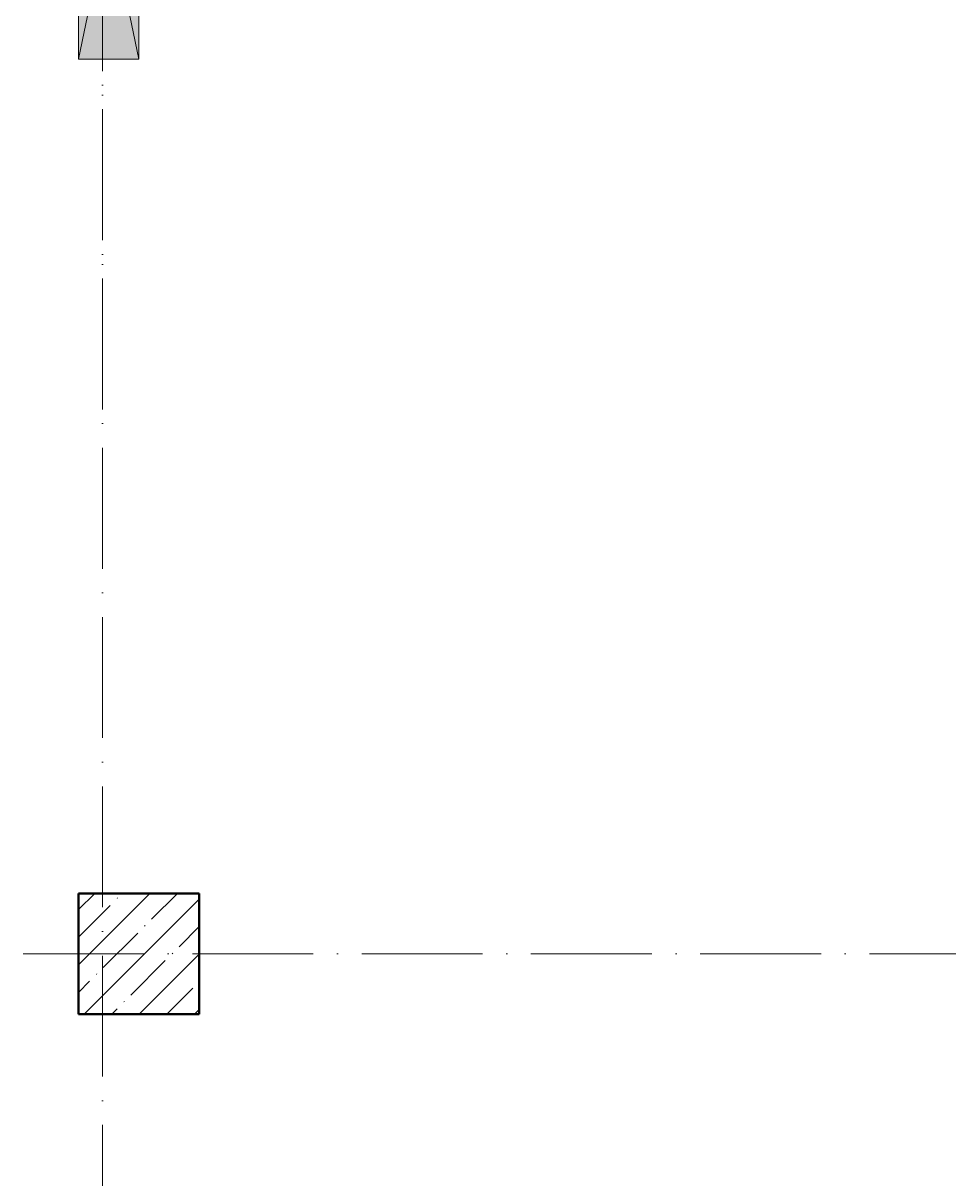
# Model space of a CAD drawing. Header units: millimetres. Extents: x -12989 to 629078, y -109036 to 555275.
# Drawn here: x 606035 to 609863, y 302292 to 307071 of the extents above; entities that cross this region are included whole.
import ezdxf

# ---------------------------------------------------------------- set-up
doc = ezdxf.new("R2010")
doc.units = ezdxf.units.MM
doc.linetypes.add('50_200_ШТРИХ_1Т_ш5_п1_п1_', pattern=[700, 500, -100, 0, -100])
for name, color, linetype, lineweight in [('A-DETL-GENF-OTLN', 7, 'Continuous', 9), ('A-GLAZ-____-OTLN', 7, 'Continuous', 9), ('S-COLS-____-MCUT', 7, 'Continuous', 50), ('S-COLS-____-OTLN', 7, 'Continuous', 9), ('S-GRID-____-OTLN-1', 7, '50_200_ШТРИХ_1Т_ш5_п1_п1_', 9)]:
    doc.layers.add(name, color=color, linetype=linetype, lineweight=lineweight)

# ---------------------------------------------------------------- blocks, each defined once
blk = doc.blocks.new('BSC_Колонна _Прямоугольная - 500х500-V38-АР1_План отверстий 1 этажа в осях 1-64_А-ГГ')
at = {"layer": 'S-COLS-____-OTLN'}
h = blk.add_hatch(dxfattribs=at)
h.set_pattern_fill('FP_70', color=256, style=0, pattern_type=2)
h.set_pattern_definition([(45, (-93500, -37331.04), (-114.04925, 114.04925), []), (45, (-93385.95, -37331.04), (-114.04925, 114.04925), [201.613, -40.323, 3.353, -36.97])])
h.paths.add_polyline_path([(-250, -250), (250, -250), (250, 250), (-250, 250)], flags=0)
at = {"layer": 'S-COLS-____-MCUT'}
for p, q in [((250, 250), (-250, 250)), ((-250, 250), (-250, -250)), ((250, -250), (250, 250)), ((-250, -250), (250, -250))]:
    blk.add_line(p, q, dxfattribs=at)
blk = doc.blocks.new('AR_Отверстие прямоугольное _в стене_ - AR_Отверстие прямоугольное _в стене__ОВ-37042492-АР1_План отверстий 1 этажа в осях 1-64_А-ГГ')
at = {"layer": 'A-GLAZ-____-OTLN'}
h = blk.add_hatch(color=256, dxfattribs=at)
h.paths.add_polyline_path([(600, 125), (-450, 125), (-450, -125), (600, -125)], flags=0)
h.paths.add_polyline_path([(-550, -125), (-550, 125), (-600, 125), (-600, -125)], flags=0)
at = {"layer": 'A-DETL-GENF-OTLN'}
for p, q in [((-600, -125), (-600, 125)), ((-600, 125), (-550, 125)), ((-600, 125), (-550, 114.6)), ((-550, 125), (-600, 125)), ((-600, 125), (-600, -125)), ((-450, 125), (600, 125)), ((600, 125), (-450, -93.8)), ((600, 125), (-450, 125)), ((600, 125), (600, -125)), ((600, -125), (600, 125)), ((-450, 93.8), (600, -125)), ((-550, -114.6), (-600, -125)), ((-550, -125), (-600, -125)), ((-600, -125), (-550, -125)), ((600, -125), (-450, -125)), ((-450, -125), (600, -125))]:
    blk.add_line(p, q, dxfattribs=at)

msp = doc.modelspace()

# ---------------------------------------------------------------- linework, layer by layer
at = {"layer": 'S-GRID-____-OTLN-1'}
for p, q in [((606363.3109, 305473.1205), (606363.3109, 356784.3429)), ((606363.3109, 261408.8852), (606363.3109, 315772.4512)), ((606034.5752, 303222.5335), (617087.7175, 303222.5335))]:
    msp.add_line(p, q, dxfattribs=at)

# ---------------------------------------------------------------- block references
at = {"layer": 'A-GLAZ-____-OTLN', "rotation": 269.9999999999998}
msp.add_blockref('AR_Отверстие прямоугольное _в стене_ - AR_Отверстие прямоугольное _в стене__ОВ-37042492-АР1_План отверстий 1 этажа в осях 1-64_А-ГГ', (606388.3109, 307522.5335), dxfattribs=at)
at = {"layer": 'S-COLS-____-OTLN'}
msp.add_blockref('BSC_Колонна _Прямоугольная - 500х500-V38-АР1_План отверстий 1 этажа в осях 1-64_А-ГГ', (606513.3109, 303222.5335), dxfattribs=at)

doc.saveas('drawing.dxf')
